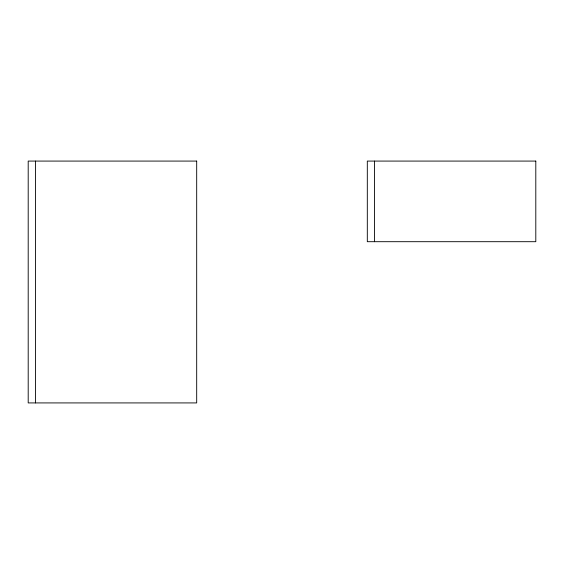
<?xml version="1.0" encoding="UTF-8"?>
<svg xmlns="http://www.w3.org/2000/svg" width="564" height="564" viewBox="0 0 564 564"><rect width="100%" height="100%" fill="white"/><g stroke="black" fill="none" stroke-linecap="round" stroke-linejoin="round"><path stroke-width="0.85" d="M374.566 161.078L374.566 241.695M35.454 161.078L35.454 402.922M196.688 161.078L28.2 161.078L28.2 402.922L196.688 402.922L196.688 161.078M535.8 161.078L367.312 161.078L367.312 241.695L535.8 241.695L535.8 161.078"/></g></svg>
